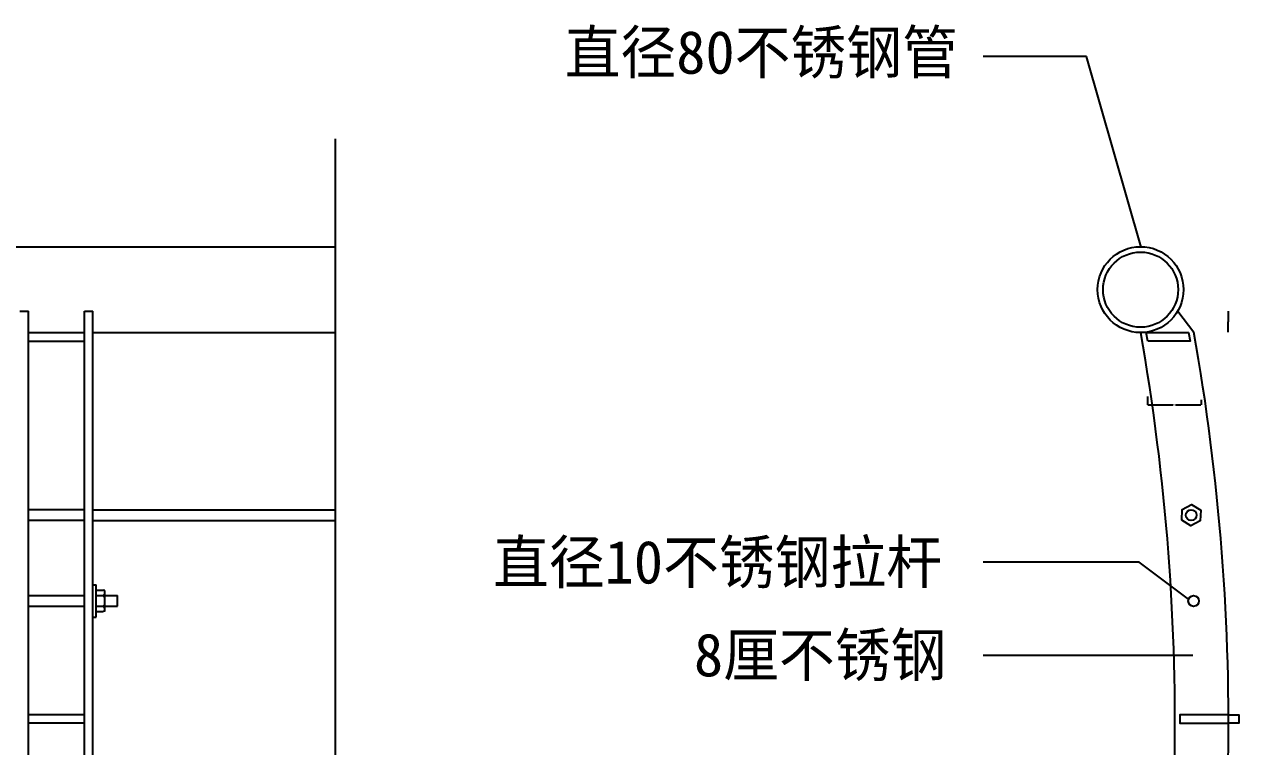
# Model space of a CAD drawing. Header units: metres. Extents: x 294 to 3346, y 3148 to 4721.
# Drawn here: x 2198 to 3330, y 3967 to 4640 of the extents above; entities that cross this region are included whole.
import ezdxf

# ---------------------------------------------------------------- set-up
doc = ezdxf.new("R2010")
doc.units = ezdxf.units.M
for name, color, linetype in [('3', 3, 'Continuous'), ('4', 4, 'Continuous'), ('7', 7, 'Continuous'), ('BH', 3, 'Continuous'), ('DIM', 3, 'Continuous'), ('TEXT', 3, 'Continuous')]:
    doc.layers.add(name, color=color, linetype=linetype)
doc.dimstyles.get("Standard").update_dxf_attribs({"dimtxt": 2.5, "dimasz": 2.5, "dimexe": 1.25, "dimexo": 0.625, "dimtad": 1, "dimcen": 2.5, "dimazin": 3, "dimtfac": 1, "dimtmove": 0, "dimatfit": 3})

# ---------------------------------------------------------------- blocks, each defined once
blk = doc.blocks.new('*D27')
for p, q in [((3245, 4293.02), (3245, 4285.05)), ((3294.94, 4289.84), (3294.94, 4285.05)), ((3245.25, 4285.05), (3268.97, 4285.05)), ((3270.97, 4285.05), (3294.69, 4285.05))]:
    blk.add_line(p, q)
at = {"layer": 'Defpoints'}
for p in [(3245, 4293.02), (3294.94, 4289.84), (3245, 4285.05)]:
    blk.add_point(p, dxfattribs=at)
at = {"layer": 'DIM', "insert": (3269.97, 4285.05), "char_height": 1, "attachment_point": 5}
blk.add_mtext('50', dxfattribs=at)
blk = doc.blocks.new('*D28')
for p, q in [((3320.31, 4372.45), (3320.31, 4362.62)), ((3320.06, 4362.62), (3319.81, 4362.62)), ((3320.31, 4352.79), (3320.31, 4362.62)), ((3320.31, 4362.62), (3320.31, 4362.62)), ((3320.56, 4362.62), (3320.81, 4362.62))]:
    blk.add_line(p, q)
at = {"layer": 'Defpoints'}
for p in [(3320.31, 4372.45), (3320.31, 4362.62), (3320.31, 4352.79)]:
    blk.add_point(p, dxfattribs=at)
at = {"layer": 'DIM', "insert": (3320.31, 4363.745), "char_height": 1, "attachment_point": 5}
blk.add_mtext('0', dxfattribs=at)

msp = doc.modelspace()

# ---------------------------------------------------------------- hatches: boundary and pattern name
at = {"layer": '3'}
h = msp.add_hatch(dxfattribs=at)
h.set_pattern_fill('ANSI32', scale=25)
h.paths.add_polyline_path([(3293, 4102.39, 1), (3283, 4102.39, 1)])
at = {"layer": 'BH'}
h = msp.add_hatch(dxfattribs=at)
h.set_pattern_fill('ANSI32', scale=25)
h.paths.add_polyline_path([(3198.57, 4392.45, 1), (3278.57, 4392.45, 1)])
h.paths.add_polyline_path([(3273.57, 4392.45, -1), (3203.57, 4392.45, -1)])

# ---------------------------------------------------------------- linework, layer by layer
at = {"layer": '3'}
for p, q in [((2202.42, 4344.45), (2254.42, 4344.45)), ((2254.42, 4187.45), (2202.42, 4187.45)), ((2262.42, 4187.45), (2488.5, 4187.45)), ((2254.42, 4177.45), (2202.42, 4177.45)), ((2262.42, 4177.45), (2488.5, 4177.45)), ((2262.42, 4117.45), (2265.42, 4117.45)), ((2265.42, 4087.45), (2265.42, 4117.45)), ((2265.42, 4112.45), (2271.96, 4112.45)), ((2273.42, 4112.1), (2271.96, 4112.45)), ((2271.96, 4107.45), (2273.42, 4109.13)), ((2273.42, 4092.81), (2273.42, 4112.1)), ((2202.42, 4107.45), (2254.42, 4107.45)), ((2202.42, 4097.45), (2254.42, 4097.45)), ((2265.42, 4107.45), (2271.96, 4107.45)), ((2265.42, 4097.45), (2271.96, 4097.45)), ((2271.96, 4107.45), (2273.42, 4105.77)), ((2271.96, 4097.45), (2273.42, 4099.13)), ((2271.96, 4097.45), (2273.42, 4095.77)), ((2273.42, 4107.45), (2285.42, 4107.45)), ((2273.42, 4097.45), (2285.42, 4097.45)), ((2285.42, 4097.45), (2285.42, 4107.45)), ((2262.42, 4087.45), (2265.42, 4087.45)), ((2265.42, 4092.45), (2271.96, 4092.45)), ((2273.42, 4092.81), (2271.96, 4092.45)), ((2254.42, 3996.45), (2202.42, 3996.45)), ((2254.42, 3988.45), (2202.42, 3988.45))]:
    msp.add_line(p, q, dxfattribs=at)
msp.add_lwpolyline([(3276.92, 4177.74), (3277.32, 4187.73), (3286.17, 4192.38), (3294.63, 4187.03), (3294.22, 4177.04), (3285.37, 4172.39)], close=True, dxfattribs=at)
for centre in [(3285.77, 4182.39), (3288, 4102.39)]:
    msp.add_circle(centre, 5, dxfattribs=at)
at = {"layer": '4'}
for p, q in [((506.08, 4432.45), (2488.5, 4432.45)), ((2202.42, 4352.45), (2254.42, 4352.45)), ((2262.42, 4352.45), (2488.5, 4352.45))]:
    msp.add_line(p, q, dxfattribs=at)
msp.add_lwpolyline([(3245.24, 4344.45), (3243.84, 4352.45), (3283.29, 4352.45), (3284.7, 4344.45)], close=True, dxfattribs=at)
for points in [[(3319.98, 3996.45), (3275.03, 3996.45), (3275.06, 3988.45), (3320.02, 3988.45)], [(3319.98, 3996.45), (3329.98, 3996.45), (3330.02, 3988.45), (3320.02, 3988.45)]]:
    msp.add_lwpolyline(points, dxfattribs=at)
at = {"layer": '7'}
for p, q in [((2194.42, 4372.45), (2202.42, 4372.45)), ((2202.42, 3432.45), (2202.42, 4372.45)), ((2254.42, 3432.45), (2254.42, 4372.45)), ((2254.42, 4372.45), (2262.42, 4372.45)), ((2262.42, 3432.45), (2262.42, 4372.45)), ((3273.21, 4372.45), (3288.31, 4352.79))]:
    msp.add_line(p, q, dxfattribs=at)
for radius in [40, 35]:
    msp.add_circle((3238.57, 4392.45), radius, dxfattribs=at)
for centre, start, end in [((1163.25, 3987.43), 347.53, 9.97), ((1213.21, 3985.42), 347.56, 10.04)]:
    msp.add_arc(centre, 2107.37, start, end, dxfattribs=at)
at = {"layer": 'DIM'}
msp.add_line((2488.5, 3462.96), (2488.5, 4532.96), dxfattribs=at)

# ---------------------------------------------------------------- texts
at = {"layer": 'TEXT'}
for s, p in [('直径80不锈钢管', (2701.92, 4593.66)), ('直径10不锈钢拉杆', (2635.19, 4118.65)), ('8厘不锈钢', (2822.42, 4032.18))]:
    msp.add_text(s, height=40, dxfattribs=at).set_placement(p)

# ---------------------------------------------------------------- dimensions: what is measured, and where the dimension line sits
at = {"layer": 'DIM'}
dim = msp.add_linear_dim(base=(3320.31, 4362.62), p1=(3320.31, 4372.45), p2=(3320.31, 4352.79), dimstyle='Standard', dxfattribs=at)
dim.commit()
dim.dimension.update_dxf_attribs({"geometry": '*D28', "text_midpoint": (3320.31, 4363.745)})
dim = msp.add_linear_dim(base=(3245, 4285.05), p1=(3245, 4293.02), p2=(3294.94, 4289.84), text='50', dimstyle='Standard', dxfattribs=at)
dim.commit()
dim.dimension.update_dxf_attribs({"geometry": '*D27', "text_midpoint": (3269.97, 4285.05)})

# ---------------------------------------------------------------- leaders
for points in [[(3239.06, 4432.1), (3188.3, 4609.66), (3091.85, 4609.66)], [(3283.28, 4104.05), (3237.23, 4138.7), (3091.94, 4138.7)], [(3287.28, 4051.61), (3091.85, 4051.61)]]:
    msp.add_leader(points, dimstyle='Standard', dxfattribs=at)

doc.saveas('drawing.dxf')
